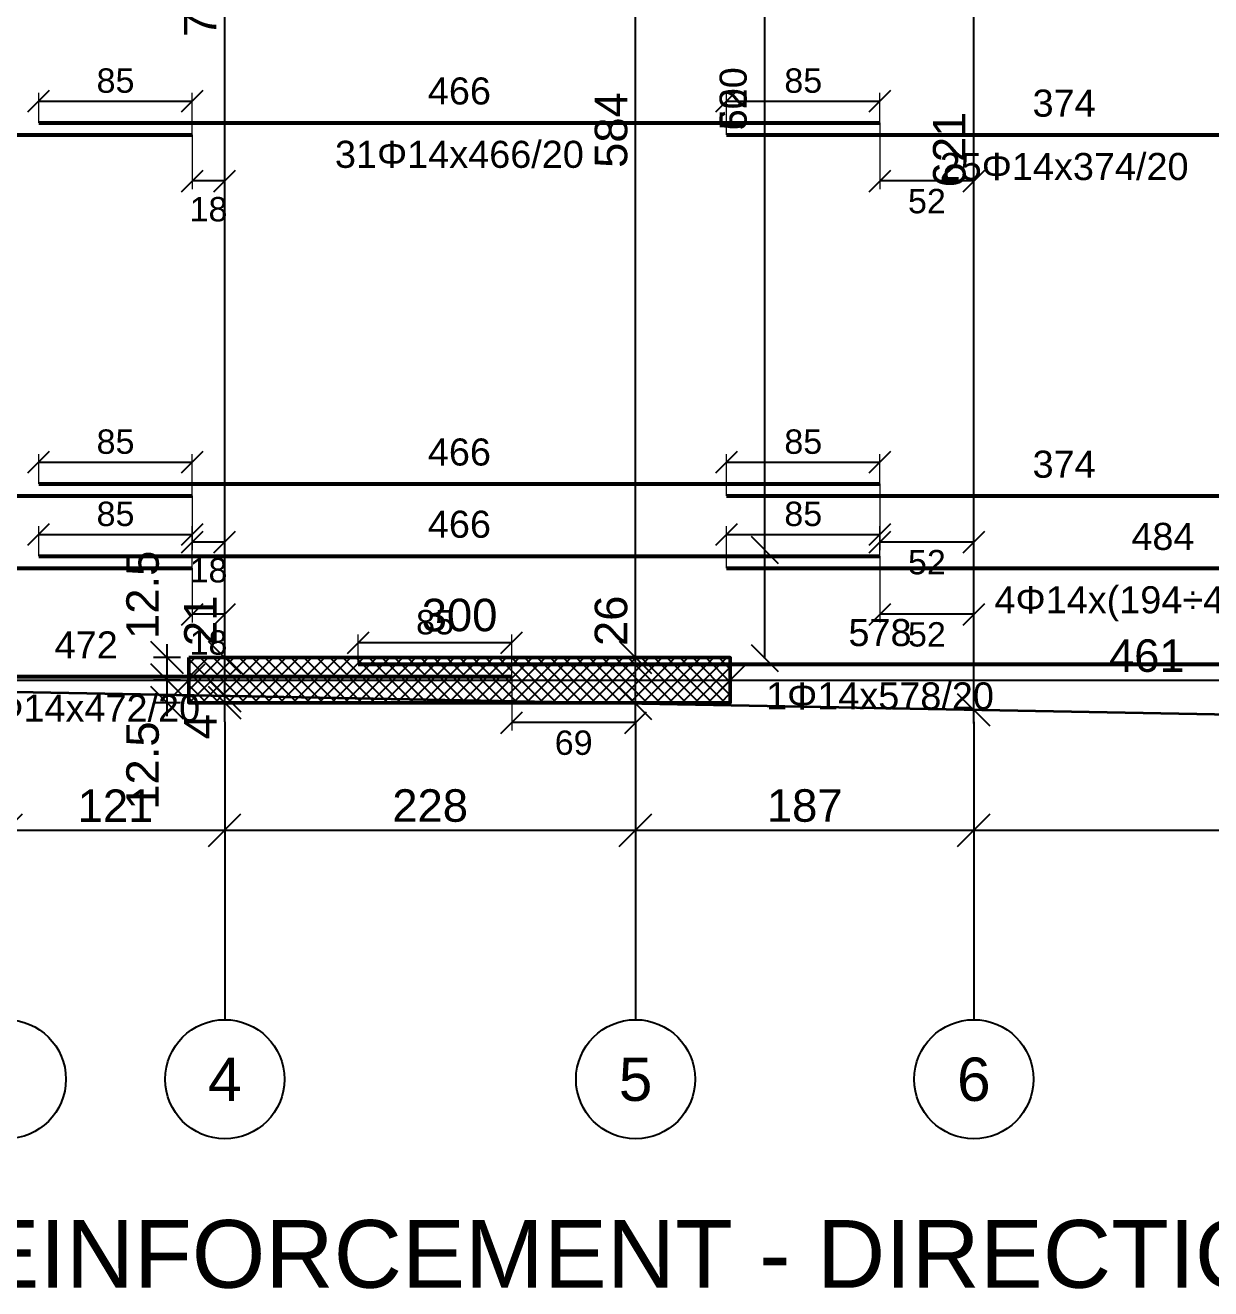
# Model space of a CAD drawing. Header units: millimetres. Extents: x -231 to 4719, y -2977 to 4533.
# Drawn here: x 490 to 1147, y -2977 to -2277 of the extents above; entities that cross this region are included whole.
import ezdxf
from ezdxf.enums import TextEntityAlignment as Align

# ---------------------------------------------------------------- set-up
doc = ezdxf.new("R2010")
doc.units = ezdxf.units.MM
for name, color, linetype in [('FW_AXIS', 7, 'Continuous'), ('FW_DIM', 7, 'Continuous'), ('FW_WALL_HATCH', 8, 'Continuous'), ('REB_NOTES', 7, 'Continuous'), ('REB_TOP_MESH_X', 5, 'Continuous'), ('REB_TOP_MESH_X_AXDIM', 5, 'Continuous'), ('REB_TOP_MESH_X_LAP', 5, 'Continuous'), ('REB_TOP_MESH_X_RANGE', 5, 'Continuous'), ('REB_TOP_MESH_X_TEXT', 5, 'Continuous')]:
    doc.layers.add(name, color=color, linetype=linetype)
doc.layers.add('SLAB', color=3, linetype='Continuous', lineweight=35)
doc.layers.add('WALL', color=1, linetype='Continuous', lineweight=50)
doc.styles.add('REBAR_TXT', font='arial.ttf')
doc.styles.get("Standard").update_dxf_attribs({"font": 'arial.ttf'})
doc.dimstyles.new('FW_DIM', dxfattribs={"dimtxt": 18, "dimasz": 9, "dimexe": 7.5, "dimexo": 4.5, "dimgap": 4.5, "dimtad": 1, "dimdec": 0, "dimtxsty": 'Standard', "dimtsz": 9, "dimcen": 2.5, "dimdle": 7.5, "dimclrd": 256, "dimclre": 256, "dimclrt": 7, "dimazin": 3, "dimtfac": 1, "dimtmove": 2, "dimatfit": 3})
doc.dimstyles.new('REBAR LAP', dxfattribs={"dimtxt": 13.5, "dimasz": 2.5, "dimexe": 4.5, "dimexo": 0, "dimgap": 4.5, "dimtad": 1, "dimdec": 0, "dimtxsty": 'Standard', "dimtsz": 6, "dimcen": 2.5, "dimclrd": 6, "dimclre": 6, "dimclrt": 7, "dimazin": 3, "dimtfac": 1, "dimtmove": 2, "dimatfit": 3, "dimlwd": 25, "dimlwe": 18})
doc.dimstyles.new('REBAR M-200', dxfattribs={"dimtxt": 15, "dimasz": 15, "dimexe": 25, "dimexo": 12.5, "dimgap": 10, "dimtad": 1, "dimdec": 0, "dimtxsty": 'Standard', "dimblk": 'NONE', "dimcen": 50, "dimse1": 1, "dimse2": 1, "dimclrd": 6, "dimclre": 6, "dimclrt": 7, "dimazin": 3, "dimtfac": 1, "dimtmove": 2, "dimatfit": 3, "dimldrblk": 'NONE', "dimlwd": 53})
doc.dimstyles.new('REBAR RANGE', dxfattribs={"dimtxt": 15, "dimasz": 2.5, "dimexe": 0, "dimexo": 0, "dimgap": 10, "dimtad": 1, "dimdec": 0, "dimtxsty": 'Standard', "dimtsz": 7.5, "dimcen": 2.5, "dimse1": 1, "dimse2": 1, "dimclrd": 6, "dimclre": 6, "dimclrt": 7, "dimazin": 3, "dimtfac": 1, "dimtmove": 2, "dimatfit": 3, "dimlwd": 25})

# ---------------------------------------------------------------- blocks, each defined once
blk = doc.blocks.new('*D647')
at = {"color": 6, "lineweight": 53}
blk.add_line((5, -2337.62), (582.5, -2337.62), dxfattribs=at)
at = {"layer": 'Defpoints'}
for p in [(5, -2337.62), (5, -2337.62), (582.5, -2337.62)]:
    blk.add_point(p, dxfattribs=at)
at = {"layer": 'REB_TOP_MESH_X', "color": 7, "insert": (293.75, -2320.12), "char_height": 15, "attachment_point": 5}
blk.add_mtext('578', dxfattribs=at)
blk = doc.blocks.new('_NONE')
blk = doc.blocks.new('*D648')
at = {"color": 6, "lineweight": 53}
blk.add_line((497.5, -2330.87), (963.5, -2330.87), dxfattribs=at)
at = {"layer": 'Defpoints'}
for p in [(497.5, -2330.87), (497.5, -2330.87), (963.5, -2330.87)]:
    blk.add_point(p, dxfattribs=at)
at = {"layer": 'REB_TOP_MESH_X', "color": 7, "insert": (730.5, -2313.37), "char_height": 15, "attachment_point": 5}
blk.add_mtext('466', dxfattribs=at)
blk = doc.blocks.new('*D649')
at = {"color": 6, "lineweight": 53}
blk.add_line((878.5, -2337.62), (1252.5, -2337.62), dxfattribs=at)
at = {"layer": 'Defpoints'}
for p in [(878.5, -2337.62), (878.5, -2337.62), (1252.5, -2337.62)]:
    blk.add_point(p, dxfattribs=at)
at = {"layer": 'REB_TOP_MESH_X', "color": 7, "insert": (1065.5, -2320.12), "char_height": 15, "attachment_point": 5}
blk.add_mtext('374', dxfattribs=at)
blk = doc.blocks.new('_OBLIQUE')
at = {"color": 0, "linetype": 'BYBLOCK'}
blk.add_line((-0.5, -0.5), (0.5, 0.5), dxfattribs=at)
blk = doc.blocks.new('*D651')
at = {"color": 6, "lineweight": 18}
for p, q in [((497.5, -2330.87), (497.5, -2314.37)), ((582.5, -2337.62), (582.5, -2314.37))]:
    blk.add_line(p, q, dxfattribs=at)
at = {"color": 6, "lineweight": 25}
blk.add_line((497.5, -2318.87), (582.5, -2318.87), dxfattribs=at)
at = {"layer": 'Defpoints'}
for p in [(497.5, -2318.87), (497.5, -2330.87), (582.5, -2337.62)]:
    blk.add_point(p, dxfattribs=at)
at = {"layer": 'REB_TOP_MESH_X_LAP', "color": 6, "xscale": 12, "yscale": 12}
for p in [(497.5, -2318.87), (582.5, -2318.87)]:
    blk.add_blockref('_OBLIQUE', p, dxfattribs=at)
at = {"layer": 'REB_TOP_MESH_X_LAP', "color": 7, "insert": (540, -2307.62), "char_height": 13.5, "attachment_point": 5}
blk.add_mtext('85', dxfattribs=at)
blk = doc.blocks.new('*D652')
at = {"color": 6, "lineweight": 18}
for p, q in [((582.5, -2337.62), (582.5, -2367.62)), ((600.53, -2337.62), (600.53, -2367.62))]:
    blk.add_line(p, q, dxfattribs=at)
at = {"color": 6, "lineweight": 25}
blk.add_line((600.53, -2363.12), (582.5, -2363.12), dxfattribs=at)
at = {"layer": 'Defpoints'}
for p in [(582.5, -2337.62), (600.53, -2337.62), (600.53, -2363.12)]:
    blk.add_point(p, dxfattribs=at)
at = {"layer": 'REB_TOP_MESH_X_AXDIM', "color": 6, "xscale": 12, "yscale": 12}
for p in [(582.5, -2363.12), (600.53, -2363.12)]:
    blk.add_blockref('_OBLIQUE', p, dxfattribs=at)
at = {"layer": 'REB_TOP_MESH_X_AXDIM', "color": 7, "insert": (591.51, -2378.87), "char_height": 13.5, "attachment_point": 5}
blk.add_mtext('18', dxfattribs=at)
blk = doc.blocks.new('*D653')
at = {"color": 6, "lineweight": 18}
for p, q in [((878.5, -2337.62), (878.5, -2314.37)), ((963.5, -2330.87), (963.5, -2314.37))]:
    blk.add_line(p, q, dxfattribs=at)
at = {"color": 6, "lineweight": 25}
blk.add_line((878.5, -2318.87), (963.5, -2318.87), dxfattribs=at)
at = {"layer": 'Defpoints'}
for p in [(878.5, -2318.87), (963.5, -2330.87), (878.5, -2337.62)]:
    blk.add_point(p, dxfattribs=at)
at = {"layer": 'REB_TOP_MESH_X_LAP', "color": 6, "xscale": 12, "yscale": 12}
for p in [(878.5, -2318.87), (963.5, -2318.87)]:
    blk.add_blockref('_OBLIQUE', p, dxfattribs=at)
at = {"layer": 'REB_TOP_MESH_X_LAP', "color": 7, "insert": (921, -2307.62), "char_height": 13.5, "attachment_point": 5}
blk.add_mtext('85', dxfattribs=at)
blk = doc.blocks.new('*D654')
at = {"color": 6, "lineweight": 18}
for p, q in [((963.5, -2330.87), (963.5, -2367.62)), ((1015.5, -2330.87), (1015.5, -2367.62))]:
    blk.add_line(p, q, dxfattribs=at)
at = {"color": 6, "lineweight": 25}
blk.add_line((1015.5, -2363.12), (963.5, -2363.12), dxfattribs=at)
at = {"layer": 'Defpoints'}
for p in [(963.5, -2330.87), (1015.5, -2330.87), (1015.5, -2363.12)]:
    blk.add_point(p, dxfattribs=at)
at = {"layer": 'REB_TOP_MESH_X_AXDIM', "color": 6, "xscale": 12, "yscale": 12}
for p in [(963.5, -2363.12), (1015.5, -2363.12)]:
    blk.add_blockref('_OBLIQUE', p, dxfattribs=at)
at = {"layer": 'REB_TOP_MESH_X_AXDIM', "color": 7, "insert": (989.5, -2374.37), "char_height": 13.5, "attachment_point": 5}
blk.add_mtext('52', dxfattribs=at)
blk = doc.blocks.new('*D683')
at = {"color": 6, "lineweight": 53}
blk.add_line((153, -2577.62), (582.5, -2577.62), dxfattribs=at)
at = {"layer": 'Defpoints'}
for p in [(153, -2577.62), (153, -2577.62), (582.5, -2577.62)]:
    blk.add_point(p, dxfattribs=at)
at = {"layer": 'REB_TOP_MESH_X', "color": 7, "insert": (367.75, -2560.12), "char_height": 15, "attachment_point": 5}
blk.add_mtext('430', dxfattribs=at)
blk = doc.blocks.new('*D684')
at = {"color": 6, "lineweight": 53}
blk.add_line((497.5, -2570.87), (963.5, -2570.87), dxfattribs=at)
at = {"layer": 'Defpoints'}
for p in [(497.5, -2570.87), (497.5, -2570.87), (963.5, -2570.87)]:
    blk.add_point(p, dxfattribs=at)
at = {"layer": 'REB_TOP_MESH_X', "color": 7, "insert": (730.5, -2553.37), "char_height": 15, "attachment_point": 5}
blk.add_mtext('466', dxfattribs=at)
blk = doc.blocks.new('*D685')
at = {"color": 6, "lineweight": 53}
blk.add_line((878.5, -2577.62), (1362, -2577.62), dxfattribs=at)
at = {"layer": 'Defpoints'}
for p in [(878.5, -2577.62), (878.5, -2577.62), (1362, -2577.62)]:
    blk.add_point(p, dxfattribs=at)
at = {"layer": 'REB_TOP_MESH_X', "color": 7, "insert": (1120.25, -2560.12), "char_height": 15, "attachment_point": 5}
blk.add_mtext('484', dxfattribs=at)
blk = doc.blocks.new('*D686')
at = {"color": 6, "lineweight": 18}
for p, q in [((497.5, -2570.87), (497.5, -2554.37)), ((582.5, -2577.62), (582.5, -2554.37))]:
    blk.add_line(p, q, dxfattribs=at)
at = {"color": 6, "lineweight": 25}
blk.add_line((497.5, -2558.87), (582.5, -2558.87), dxfattribs=at)
at = {"layer": 'Defpoints'}
for p in [(497.5, -2558.87), (497.5, -2570.87), (582.5, -2577.62)]:
    blk.add_point(p, dxfattribs=at)
at = {"layer": 'REB_TOP_MESH_X_LAP', "color": 6, "xscale": 12, "yscale": 12}
for p in [(497.5, -2558.87), (582.5, -2558.87)]:
    blk.add_blockref('_OBLIQUE', p, dxfattribs=at)
at = {"layer": 'REB_TOP_MESH_X_LAP', "color": 7, "insert": (540, -2547.62), "char_height": 13.5, "attachment_point": 5}
blk.add_mtext('85', dxfattribs=at)
blk = doc.blocks.new('*D687')
at = {"color": 6, "lineweight": 18}
for p, q in [((582.5, -2577.62), (582.5, -2607.62)), ((600.53, -2577.62), (600.53, -2607.62))]:
    blk.add_line(p, q, dxfattribs=at)
at = {"color": 6, "lineweight": 25}
blk.add_line((600.53, -2603.12), (582.5, -2603.12), dxfattribs=at)
at = {"layer": 'Defpoints'}
for p in [(582.5, -2577.62), (600.53, -2577.62), (600.53, -2603.12)]:
    blk.add_point(p, dxfattribs=at)
at = {"layer": 'REB_TOP_MESH_X_AXDIM', "color": 6, "xscale": 12, "yscale": 12}
for p in [(582.5, -2603.12), (600.53, -2603.12)]:
    blk.add_blockref('_OBLIQUE', p, dxfattribs=at)
at = {"layer": 'REB_TOP_MESH_X_AXDIM', "color": 7, "insert": (591.51, -2618.87), "char_height": 13.5, "attachment_point": 5}
blk.add_mtext('18', dxfattribs=at)
blk = doc.blocks.new('*D688')
at = {"color": 6, "lineweight": 18}
for p, q in [((878.5, -2577.62), (878.5, -2554.37)), ((963.5, -2570.87), (963.5, -2554.37))]:
    blk.add_line(p, q, dxfattribs=at)
at = {"color": 6, "lineweight": 25}
blk.add_line((878.5, -2558.87), (963.5, -2558.87), dxfattribs=at)
at = {"layer": 'Defpoints'}
for p in [(878.5, -2558.87), (963.5, -2570.87), (878.5, -2577.62)]:
    blk.add_point(p, dxfattribs=at)
at = {"layer": 'REB_TOP_MESH_X_LAP', "color": 6, "xscale": 12, "yscale": 12}
for p in [(878.5, -2558.87), (963.5, -2558.87)]:
    blk.add_blockref('_OBLIQUE', p, dxfattribs=at)
at = {"layer": 'REB_TOP_MESH_X_LAP', "color": 7, "insert": (921, -2547.62), "char_height": 13.5, "attachment_point": 5}
blk.add_mtext('85', dxfattribs=at)
blk = doc.blocks.new('*D689')
at = {"color": 6, "lineweight": 18}
for p, q in [((963.5, -2570.87), (963.5, -2607.62)), ((1015.5, -2570.87), (1015.5, -2607.62))]:
    blk.add_line(p, q, dxfattribs=at)
at = {"color": 6, "lineweight": 25}
blk.add_line((1015.5, -2603.12), (963.5, -2603.12), dxfattribs=at)
at = {"layer": 'Defpoints'}
for p in [(963.5, -2570.87), (1015.5, -2570.87), (1015.5, -2603.12)]:
    blk.add_point(p, dxfattribs=at)
at = {"layer": 'REB_TOP_MESH_X_AXDIM', "color": 6, "xscale": 12, "yscale": 12}
for p in [(963.5, -2603.12), (1015.5, -2603.12)]:
    blk.add_blockref('_OBLIQUE', p, dxfattribs=at)
at = {"layer": 'REB_TOP_MESH_X_AXDIM', "color": 7, "insert": (989.5, -2614.37), "char_height": 13.5, "attachment_point": 5}
blk.add_mtext('52', dxfattribs=at)
blk = doc.blocks.new('*D704')
at = {"color": 6, "lineweight": 53}
blk.add_line((153, -2537.62), (582.5, -2537.62), dxfattribs=at)
at = {"layer": 'Defpoints'}
for p in [(153, -2537.62), (153, -2537.62), (582.5, -2537.62)]:
    blk.add_point(p, dxfattribs=at)
at = {"layer": 'REB_TOP_MESH_X', "color": 7, "insert": (367.75, -2520.12), "char_height": 15, "attachment_point": 5}
blk.add_mtext('430', dxfattribs=at)
blk = doc.blocks.new('*D705')
at = {"color": 6, "lineweight": 53}
blk.add_line((497.5, -2530.87), (963.5, -2530.87), dxfattribs=at)
at = {"layer": 'Defpoints'}
for p in [(497.5, -2530.87), (497.5, -2530.87), (963.5, -2530.87)]:
    blk.add_point(p, dxfattribs=at)
at = {"layer": 'REB_TOP_MESH_X', "color": 7, "insert": (730.5, -2513.37), "char_height": 15, "attachment_point": 5}
blk.add_mtext('466', dxfattribs=at)
blk = doc.blocks.new('*D706')
at = {"color": 6, "lineweight": 53}
blk.add_line((878.5, -2537.62), (1252.5, -2537.62), dxfattribs=at)
at = {"layer": 'Defpoints'}
for p in [(878.5, -2537.62), (878.5, -2537.62), (1252.5, -2537.62)]:
    blk.add_point(p, dxfattribs=at)
at = {"layer": 'REB_TOP_MESH_X', "color": 7, "insert": (1065.5, -2520.12), "char_height": 15, "attachment_point": 5}
blk.add_mtext('374', dxfattribs=at)
blk = doc.blocks.new('*D708')
at = {"color": 6, "lineweight": 18}
for p, q in [((497.5, -2530.87), (497.5, -2514.37)), ((582.5, -2537.62), (582.5, -2514.37))]:
    blk.add_line(p, q, dxfattribs=at)
at = {"color": 6, "lineweight": 25}
blk.add_line((497.5, -2518.87), (582.5, -2518.87), dxfattribs=at)
at = {"layer": 'Defpoints'}
for p in [(497.5, -2518.87), (497.5, -2530.87), (582.5, -2537.62)]:
    blk.add_point(p, dxfattribs=at)
at = {"layer": 'REB_TOP_MESH_X_LAP', "color": 6, "xscale": 12, "yscale": 12}
for p in [(497.5, -2518.87), (582.5, -2518.87)]:
    blk.add_blockref('_OBLIQUE', p, dxfattribs=at)
at = {"layer": 'REB_TOP_MESH_X_LAP', "color": 7, "insert": (540, -2507.62), "char_height": 13.5, "attachment_point": 5}
blk.add_mtext('85', dxfattribs=at)
blk = doc.blocks.new('*D709')
at = {"color": 6, "lineweight": 18}
for p, q in [((582.5, -2537.62), (582.5, -2567.62)), ((600.53, -2537.62), (600.53, -2567.62))]:
    blk.add_line(p, q, dxfattribs=at)
at = {"color": 6, "lineweight": 25}
blk.add_line((600.53, -2563.12), (582.5, -2563.12), dxfattribs=at)
at = {"layer": 'Defpoints'}
for p in [(582.5, -2537.62), (600.53, -2537.62), (600.53, -2563.12)]:
    blk.add_point(p, dxfattribs=at)
at = {"layer": 'REB_TOP_MESH_X_AXDIM', "color": 6, "xscale": 12, "yscale": 12}
for p in [(582.5, -2563.12), (600.53, -2563.12)]:
    blk.add_blockref('_OBLIQUE', p, dxfattribs=at)
at = {"layer": 'REB_TOP_MESH_X_AXDIM', "color": 7, "insert": (591.51, -2578.87), "char_height": 13.5, "attachment_point": 5}
blk.add_mtext('18', dxfattribs=at)
blk = doc.blocks.new('*D710')
at = {"color": 6, "lineweight": 18}
for p, q in [((878.5, -2537.62), (878.5, -2514.37)), ((963.5, -2530.87), (963.5, -2514.37))]:
    blk.add_line(p, q, dxfattribs=at)
at = {"color": 6, "lineweight": 25}
blk.add_line((878.5, -2518.87), (963.5, -2518.87), dxfattribs=at)
at = {"layer": 'Defpoints'}
for p in [(878.5, -2518.87), (963.5, -2530.87), (878.5, -2537.62)]:
    blk.add_point(p, dxfattribs=at)
at = {"layer": 'REB_TOP_MESH_X_LAP', "color": 6, "xscale": 12, "yscale": 12}
for p in [(878.5, -2518.87), (963.5, -2518.87)]:
    blk.add_blockref('_OBLIQUE', p, dxfattribs=at)
at = {"layer": 'REB_TOP_MESH_X_LAP', "color": 7, "insert": (921, -2507.62), "char_height": 13.5, "attachment_point": 5}
blk.add_mtext('85', dxfattribs=at)
blk = doc.blocks.new('*D711')
at = {"color": 6, "lineweight": 18}
for p, q in [((963.5, -2530.87), (963.5, -2567.62)), ((1015.5, -2530.87), (1015.5, -2567.62))]:
    blk.add_line(p, q, dxfattribs=at)
at = {"color": 6, "lineweight": 25}
blk.add_line((1015.5, -2563.12), (963.5, -2563.12), dxfattribs=at)
at = {"layer": 'Defpoints'}
for p in [(963.5, -2530.87), (1015.5, -2530.87), (1015.5, -2563.12)]:
    blk.add_point(p, dxfattribs=at)
at = {"layer": 'REB_TOP_MESH_X_AXDIM', "color": 6, "xscale": 12, "yscale": 12}
for p in [(963.5, -2563.12), (1015.5, -2563.12)]:
    blk.add_blockref('_OBLIQUE', p, dxfattribs=at)
at = {"layer": 'REB_TOP_MESH_X_AXDIM', "color": 7, "insert": (989.5, -2574.37), "char_height": 13.5, "attachment_point": 5}
blk.add_mtext('52', dxfattribs=at)
blk = doc.blocks.new('*D714')
at = {"color": 6, "lineweight": 53}
blk.add_line((288, -2637.62), (759.5, -2637.62), dxfattribs=at)
at = {"layer": 'Defpoints'}
for p in [(288, -2637.62), (288, -2637.62), (759.5, -2637.62)]:
    blk.add_point(p, dxfattribs=at)
at = {"layer": 'REB_TOP_MESH_X', "color": 7, "insert": (523.75, -2620.12), "char_height": 15, "attachment_point": 5}
blk.add_mtext('472', dxfattribs=at)
blk = doc.blocks.new('*D715')
at = {"color": 6, "lineweight": 53}
blk.add_line((674.5, -2630.87), (1252.5, -2630.87), dxfattribs=at)
at = {"layer": 'Defpoints'}
for p in [(674.5, -2630.87), (674.5, -2630.87), (1252.5, -2630.87)]:
    blk.add_point(p, dxfattribs=at)
at = {"layer": 'REB_TOP_MESH_X', "color": 7, "insert": (963.5, -2613.37), "char_height": 15, "attachment_point": 5}
blk.add_mtext('578', dxfattribs=at)
blk = doc.blocks.new('*D717')
at = {"color": 6, "lineweight": 18}
for p, q in [((674.5, -2630.87), (674.5, -2614.37)), ((759.5, -2637.62), (759.5, -2614.37))]:
    blk.add_line(p, q, dxfattribs=at)
at = {"color": 6, "lineweight": 25}
blk.add_line((674.5, -2618.87), (759.5, -2618.87), dxfattribs=at)
at = {"layer": 'Defpoints'}
for p in [(674.5, -2618.87), (674.5, -2630.87), (759.5, -2637.62)]:
    blk.add_point(p, dxfattribs=at)
at = {"layer": 'REB_TOP_MESH_X_LAP', "color": 6, "xscale": 12, "yscale": 12}
for p in [(674.5, -2618.87), (759.5, -2618.87)]:
    blk.add_blockref('_OBLIQUE', p, dxfattribs=at)
at = {"layer": 'REB_TOP_MESH_X_LAP', "color": 7, "insert": (717, -2607.62), "char_height": 13.5, "attachment_point": 5}
blk.add_mtext('85', dxfattribs=at)
blk = doc.blocks.new('*D718')
at = {"color": 6, "lineweight": 18}
for p, q in [((759.5, -2637.62), (759.5, -2667.62)), ((828.11, -2637.62), (828.11, -2667.62))]:
    blk.add_line(p, q, dxfattribs=at)
at = {"color": 6, "lineweight": 25}
blk.add_line((828.11, -2663.12), (759.5, -2663.12), dxfattribs=at)
at = {"layer": 'Defpoints'}
for p in [(759.5, -2637.62), (828.11, -2637.62), (828.11, -2663.12)]:
    blk.add_point(p, dxfattribs=at)
at = {"layer": 'REB_TOP_MESH_X_AXDIM', "color": 6, "xscale": 12, "yscale": 12}
for p in [(759.5, -2663.12), (828.11, -2663.12)]:
    blk.add_blockref('_OBLIQUE', p, dxfattribs=at)
at = {"layer": 'REB_TOP_MESH_X_AXDIM', "color": 7, "insert": (793.81, -2674.37), "char_height": 13.5, "attachment_point": 5}
blk.add_mtext('69', dxfattribs=at)
blk = doc.blocks.new('*D722')
at = {"color": 6, "lineweight": 25}
blk.add_line((899.75, -2627.62), (899.75, -2007.62), dxfattribs=at)
at = {"layer": 'Defpoints'}
for p in [(899.75, -2007.62), (899.75, -2627.62), (899.75, -2627.62)]:
    blk.add_point(p, dxfattribs=at)
at = {"layer": 'REB_TOP_MESH_X_RANGE', "color": 6, "xscale": 15, "yscale": 15, "rotation": 90}
for p in [(899.75, -2007.62), (899.75, -2627.62)]:
    blk.add_blockref('_OBLIQUE', p, dxfattribs=at)
at = {"layer": 'REB_TOP_MESH_X_RANGE', "color": 7, "insert": (882.25, -2317.62), "char_height": 15, "attachment_point": 5, "rotation": 90}
blk.add_mtext('620', dxfattribs=at)
blk = doc.blocks.new('*D724')
at = {"color": 6, "lineweight": 25}
blk.add_line((899.75, -2567.62), (899.75, -2067.62), dxfattribs=at)
at = {"layer": 'Defpoints'}
for p in [(899.75, -2067.62), (899.75, -2567.62), (899.75, -2567.62)]:
    blk.add_point(p, dxfattribs=at)
at = {"layer": 'REB_TOP_MESH_X_RANGE', "color": 6, "xscale": 15, "yscale": 15, "rotation": 90}
for p in [(899.75, -2067.62), (899.75, -2567.62)]:
    blk.add_blockref('_OBLIQUE', p, dxfattribs=at)
at = {"layer": 'REB_TOP_MESH_X_RANGE', "color": 7, "insert": (882.25, -2317.62), "char_height": 15, "attachment_point": 5, "rotation": 90}
blk.add_mtext('500', dxfattribs=at)
blk = doc.blocks.new('*D740')
for p, q in [((568.59, -2659.68), (568.59, -2632.18)), ((576.09, -2639.68), (561.09, -2639.68)), ((576.09, -2652.18), (561.09, -2652.18))]:
    blk.add_line(p, q)
at = {"layer": 'Defpoints'}
for p in [(580.59, -2639.68), (568.59, -2652.18), (580.59, -2652.18)]:
    blk.add_point(p, dxfattribs=at)
at = {"layer": 'FW_DIM', "xscale": 18, "yscale": 18, "rotation": 90}
for p in [(568.59, -2639.68), (568.59, -2652.18)]:
    blk.add_blockref('_OBLIQUE', p, dxfattribs=at)
at = {"layer": 'FW_DIM', "color": 7, "insert": (555.09, -2686.98), "char_height": 18, "attachment_point": 5, "rotation": 90}
blk.add_mtext('12.5', dxfattribs=at)
blk = doc.blocks.new('*D741')
for p, q in [((568.59, -2647.18), (568.59, -2619.68)), ((576.09, -2627.18), (561.09, -2627.18)), ((576.09, -2639.68), (561.09, -2639.68))]:
    blk.add_line(p, q)
at = {"layer": 'Defpoints'}
for p in [(580.59, -2627.18), (568.59, -2639.68), (580.59, -2639.68)]:
    blk.add_point(p, dxfattribs=at)
at = {"layer": 'FW_DIM', "xscale": 18, "yscale": 18, "rotation": 90}
for p in [(568.59, -2627.18), (568.59, -2639.68)]:
    blk.add_blockref('_OBLIQUE', p, dxfattribs=at)
at = {"layer": 'FW_DIM', "color": 7, "insert": (555.09, -2592.38), "char_height": 18, "attachment_point": 5, "rotation": 90}
blk.add_mtext('12.5', dxfattribs=at)
blk = doc.blocks.new('*D779')
for p, q in [((172, -2635.18), (172, -2632.18)), ((580.59, -2635.18), (580.59, -2632.18)), ((164.5, -2639.68), (588.09, -2639.68))]:
    blk.add_line(p, q)
at = {"layer": 'Defpoints'}
for p in [(172, -2639.68), (172, -2639.68), (580.59, -2639.68)]:
    blk.add_point(p, dxfattribs=at)
at = {"layer": 'FW_DIM', "xscale": 18, "yscale": 18}
for p in [(172, -2639.68), (580.59, -2639.68)]:
    blk.add_blockref('_OBLIQUE', p, dxfattribs=at)
at = {"layer": 'FW_DIM', "color": 7, "insert": (376.3, -2626.18), "char_height": 18, "attachment_point": 5}
blk.add_mtext('409', dxfattribs=at)
blk = doc.blocks.new('*D780')
for p, q in [((580.59, -2635.18), (580.59, -2632.18)), ((880.59, -2635.18), (880.59, -2632.18)), ((573.09, -2639.68), (888.09, -2639.68))]:
    blk.add_line(p, q)
at = {"layer": 'Defpoints'}
for p in [(580.59, -2639.68), (580.59, -2639.68), (880.59, -2639.68)]:
    blk.add_point(p, dxfattribs=at)
at = {"layer": 'FW_DIM', "xscale": 18, "yscale": 18}
for p in [(580.59, -2639.68), (880.59, -2639.68)]:
    blk.add_blockref('_OBLIQUE', p, dxfattribs=at)
at = {"layer": 'FW_DIM', "color": 7, "insert": (730.59, -2603.68), "char_height": 18, "attachment_point": 5}
blk.add_mtext('300', dxfattribs=at)
blk = doc.blocks.new('*D781')
for p, q in [((880.59, -2635.18), (880.59, -2632.18)), ((1342, -2635.18), (1342, -2632.18)), ((873.09, -2639.68), (1349.5, -2639.68))]:
    blk.add_line(p, q)
at = {"layer": 'Defpoints'}
for p in [(880.59, -2639.68), (880.59, -2639.68), (1342, -2639.68)]:
    blk.add_point(p, dxfattribs=at)
at = {"layer": 'FW_DIM', "xscale": 18, "yscale": 18}
for p in [(880.59, -2639.68), (1342, -2639.68)]:
    blk.add_blockref('_OBLIQUE', p, dxfattribs=at)
at = {"layer": 'FW_DIM', "color": 7, "insert": (1111.3, -2626.18), "char_height": 18, "attachment_point": 5}
blk.add_mtext('461', dxfattribs=at)
blk = doc.blocks.new('*D822')
for p, q in [((600.53, -2659.68), (600.53, -2640.95)), ((596.03, -2648.45), (593.03, -2648.45)), ((596.03, -2652.18), (593.03, -2652.18))]:
    blk.add_line(p, q)
at = {"layer": 'Defpoints'}
for p in [(600.53, -2648.45), (600.53, -2652.18), (600.53, -2652.18)]:
    blk.add_point(p, dxfattribs=at)
at = {"layer": 'FW_DIM', "xscale": 18, "yscale": 18, "rotation": 90}
for p in [(600.53, -2648.45), (600.53, -2652.18)]:
    blk.add_blockref('_OBLIQUE', p, dxfattribs=at)
at = {"layer": 'FW_DIM', "color": 7, "insert": (587.03, -2665.38), "char_height": 18, "attachment_point": 5, "rotation": 90}
blk.add_mtext('4', dxfattribs=at)
blk = doc.blocks.new('*D823')
for p, q in [((600.53, -2655.95), (600.53, -2619.68)), ((596.03, -2627.18), (593.03, -2627.18)), ((596.03, -2648.45), (593.03, -2648.45))]:
    blk.add_line(p, q)
at = {"layer": 'Defpoints'}
for p in [(600.53, -2627.18), (600.53, -2648.45), (600.53, -2648.45)]:
    blk.add_point(p, dxfattribs=at)
at = {"layer": 'FW_DIM', "xscale": 18, "yscale": 18, "rotation": 90}
for p in [(600.53, -2627.18), (600.53, -2648.45)]:
    blk.add_blockref('_OBLIQUE', p, dxfattribs=at)
at = {"layer": 'FW_DIM', "color": 7, "insert": (587.03, -2606.78), "char_height": 18, "attachment_point": 5, "rotation": 90}
blk.add_mtext('21', dxfattribs=at)
blk = doc.blocks.new('*D824')
for p, q in [((600.53, -2634.68), (600.53, -1890.17)), ((596.03, -1897.67), (593.03, -1897.67)), ((596.03, -2627.18), (593.03, -2627.18))]:
    blk.add_line(p, q)
at = {"layer": 'Defpoints'}
for p in [(600.53, -1897.67), (600.53, -2627.18), (600.53, -2627.18)]:
    blk.add_point(p, dxfattribs=at)
at = {"layer": 'FW_DIM', "xscale": 18, "yscale": 18, "rotation": 90}
for p in [(600.53, -1897.67), (600.53, -2627.18)]:
    blk.add_blockref('_OBLIQUE', p, dxfattribs=at)
at = {"layer": 'FW_DIM', "color": 7, "insert": (587.03, -2262.42), "char_height": 18, "attachment_point": 5, "rotation": 90}
blk.add_mtext('730', dxfattribs=at)
blk = doc.blocks.new('*D827')
for p, q in [((828.11, -2660.19), (828.11, -2619.68)), ((823.61, -2627.18), (820.61, -2627.18)), ((823.61, -2652.69), (820.61, -2652.69))]:
    blk.add_line(p, q)
at = {"layer": 'Defpoints'}
for p in [(828.11, -2627.18), (828.11, -2652.69), (828.11, -2652.69)]:
    blk.add_point(p, dxfattribs=at)
at = {"layer": 'FW_DIM', "xscale": 18, "yscale": 18, "rotation": 90}
for p in [(828.11, -2627.18), (828.11, -2652.69)]:
    blk.add_blockref('_OBLIQUE', p, dxfattribs=at)
at = {"layer": 'FW_DIM', "color": 7, "insert": (814.61, -2606.78), "char_height": 18, "attachment_point": 5, "rotation": 90}
blk.add_mtext('26', dxfattribs=at)
blk = doc.blocks.new('*D828')
for p, q in [((828.11, -2634.68), (828.11, -2035.19)), ((823.61, -2042.69), (820.61, -2042.69)), ((823.61, -2627.18), (820.61, -2627.18))]:
    blk.add_line(p, q)
at = {"layer": 'Defpoints'}
for p in [(828.11, -2042.69), (828.11, -2627.18), (828.11, -2627.18)]:
    blk.add_point(p, dxfattribs=at)
at = {"layer": 'FW_DIM', "xscale": 18, "yscale": 18, "rotation": 90}
for p in [(828.11, -2042.69), (828.11, -2627.18)]:
    blk.add_blockref('_OBLIQUE', p, dxfattribs=at)
at = {"layer": 'FW_DIM', "color": 7, "insert": (814.61, -2334.93), "char_height": 18, "attachment_point": 5, "rotation": 90}
blk.add_mtext('584', dxfattribs=at)
blk = doc.blocks.new('*D837')
for p, q in [((1015.5, -2663.67), (1015.5, -2027.71)), ((1011, -2035.21), (1008, -2035.21)), ((1011, -2656.17), (1008, -2656.17))]:
    blk.add_line(p, q)
at = {"layer": 'Defpoints'}
for p in [(1015.5, -2035.21), (1015.5, -2656.17), (1015.5, -2656.17)]:
    blk.add_point(p, dxfattribs=at)
at = {"layer": 'FW_DIM', "xscale": 18, "yscale": 18, "rotation": 90}
for p in [(1015.5, -2035.21), (1015.5, -2656.17)]:
    blk.add_blockref('_OBLIQUE', p, dxfattribs=at)
at = {"layer": 'FW_DIM', "color": 7, "insert": (1002, -2345.69), "char_height": 18, "attachment_point": 5, "rotation": 90}
blk.add_mtext('621', dxfattribs=at)
blk = doc.blocks.new('*D860')
for p, q in [((479.5, -2667.21), (479.5, -2730.21)), ((600.5, -2667.21), (600.5, -2730.21)), ((472, -2722.71), (608, -2722.71))]:
    blk.add_line(p, q)
at = {"layer": 'Defpoints'}
for p in [(479.5, -2662.71), (600.5, -2662.71), (479.5, -2722.71)]:
    blk.add_point(p, dxfattribs=at)
at = {"layer": 'FW_DIM', "xscale": 18, "yscale": 18}
for p in [(479.5, -2722.71), (600.5, -2722.71)]:
    blk.add_blockref('_OBLIQUE', p, dxfattribs=at)
at = {"layer": 'FW_DIM', "color": 7, "insert": (540, -2709.21), "char_height": 18, "attachment_point": 5}
blk.add_mtext('121', dxfattribs=at)
blk = doc.blocks.new('*D861')
for p, q in [((600.5, -2667.21), (600.5, -2730.21)), ((828.1, -2667.21), (828.1, -2730.21)), ((593, -2722.71), (835.6, -2722.71))]:
    blk.add_line(p, q)
at = {"layer": 'Defpoints'}
for p in [(600.5, -2662.71), (828.1, -2662.71), (600.5, -2722.71)]:
    blk.add_point(p, dxfattribs=at)
at = {"layer": 'FW_DIM', "xscale": 18, "yscale": 18}
for p in [(600.5, -2722.71), (828.1, -2722.71)]:
    blk.add_blockref('_OBLIQUE', p, dxfattribs=at)
at = {"layer": 'FW_DIM', "color": 7, "insert": (714.3, -2709.21), "char_height": 18, "attachment_point": 5}
blk.add_mtext('228', dxfattribs=at)
blk = doc.blocks.new('*D862')
for p, q in [((828.1, -2667.21), (828.1, -2730.21)), ((1015.5, -2667.21), (1015.5, -2730.21)), ((820.6, -2722.71), (1023, -2722.71))]:
    blk.add_line(p, q)
at = {"layer": 'Defpoints'}
for p in [(828.1, -2662.71), (1015.5, -2662.71), (828.1, -2722.71)]:
    blk.add_point(p, dxfattribs=at)
at = {"layer": 'FW_DIM', "xscale": 18, "yscale": 18}
for p in [(828.1, -2722.71), (1015.5, -2722.71)]:
    blk.add_blockref('_OBLIQUE', p, dxfattribs=at)
at = {"layer": 'FW_DIM', "color": 7, "insert": (921.8, -2709.21), "char_height": 18, "attachment_point": 5}
blk.add_mtext('187', dxfattribs=at)
blk = doc.blocks.new('*D863')
for p, q in [((1015.5, -2667.21), (1015.5, -2730.21)), ((1354.5, -2667.21), (1354.5, -2730.21)), ((1008, -2722.71), (1362, -2722.71))]:
    blk.add_line(p, q)
at = {"layer": 'Defpoints'}
for p in [(1015.5, -2662.71), (1354.5, -2662.71), (1015.5, -2722.71)]:
    blk.add_point(p, dxfattribs=at)
at = {"layer": 'FW_DIM', "xscale": 18, "yscale": 18}
for p in [(1015.5, -2722.71), (1354.5, -2722.71)]:
    blk.add_blockref('_OBLIQUE', p, dxfattribs=at)
at = {"layer": 'FW_DIM', "color": 7, "insert": (1185, -2709.21), "char_height": 18, "attachment_point": 5}
blk.add_mtext('339', dxfattribs=at)

msp = doc.modelspace()

# ---------------------------------------------------------------- hatches: boundary and pattern name
at = {"layer": 'FW_WALL_HATCH'}
h = msp.add_hatch(dxfattribs=at)
h.set_pattern_fill('ANSI37', scale=1.6)
h.paths.add_polyline_path([(580.59, -2652.18), (580.59, -2627.18), (880.59, -2627.18), (880.59, -2652.18), (580.59, -2652.18)])

# ---------------------------------------------------------------- linework, layer by layer
at = {"layer": 'FW_AXIS', "color": 8}
for p, q in [((600.53, -2662.71), (600.53, -1072.72)), ((828.11, -2662.71), (828.11, -1072.72)), ((1015.5, -2662.71), (1015.5, -1072.72)), ((0, -2639.68), (1569.04, -2639.68))]:
    msp.add_line(p, q, dxfattribs=at)
at = {"layer": 'FW_AXIS', "linetype": 'CONTINUOUS'}
for p, q in [((600.53, -2662.71), (600.53, -2827.71)), ((828.11, -2662.71), (828.11, -2827.71)), ((1015.5, -2662.71), (1015.5, -2827.71))]:
    msp.add_line(p, q, dxfattribs=at)
at = {"layer": 'FW_AXIS'}
for centre in [(479.51, -2860.71), (600.53, -2860.71), (828.11, -2860.71), (1015.5, -2860.71)]:
    msp.add_circle(centre, 33, dxfattribs=at)
at = {"layer": 'SLAB'}
msp.add_lwpolyline([(466.99, -1072.72), (1367, -1072.85), (1366.99, -1170.72), (1568.99, -1170.72), (1568.99, -1674.7), (1367, -1674.7), (1367, -2060.68), (1569.04, -2060.68), (1569.04, -2564.71), (1367, -2564.71), (1367, -2662.71), (147, -2640.01), (147, -2542.06), (0, -2542.06), (0, -1775.72), (202.2, -1775.72), (202.2, -1737.04), (354.91, -1480.07), (265.01, -1480.07), (265.01, -1170.83), (466.99, -1170.83), (466.99, -1072.72)], dxfattribs=at)
at = {"layer": 'WALL'}
msp.add_lwpolyline([(580.59, -2627.18), (880.59, -2627.18), (880.59, -2652.18), (580.59, -2652.18)], close=True, dxfattribs=at)

# ---------------------------------------------------------------- texts
at = {"layer": 'FW_AXIS', "color": 7, "style": 'REBAR_TXT'}
for s, p in [('6', (1015.5, -2860.71)), ('4', (600.53, -2860.71)), ('5', (828.11, -2860.71))]:
    msp.add_text(s, height=24, dxfattribs=at).set_placement(p, align=Align.MIDDLE_CENTER)
at = {"layer": 'REB_NOTES', "color": 7, "style": 'REBAR_TXT'}
msp.add_text('TOP REINFORCEMENT - DIRECTION X', height=37.5, dxfattribs=at).set_placement((784.52, -2938.71), align=Align.TOP_CENTER)
at = {"layer": 'REB_TOP_MESH_X_TEXT', "color": 7, "style": 'REBAR_TXT'}
for s, p in [('31Φ14x466/20', (730.5, -2340.87)), ('25Φ14x374/20', (1065.5, -2347.62)), ('4Φ14x(194÷484)/20', (1120.25, -2587.62)), ('1Φ14x578/20', (963.5, -2640.87)), ('1Φ14x472/20', (523.75, -2647.62))]:
    msp.add_text(s, height=15, dxfattribs=at).set_placement(p, align=Align.TOP_CENTER)

# ---------------------------------------------------------------- dimensions: what is measured, and where the dimension line sits
at = {"layer": 'FW_DIM'}
for base, p1, p2, text, picture, middle in [((600.53, -2627.18), (600.53, -2627.18), (600.53, -1897.67), '730', '*D824', (587.03, -2262.42)), ((1015.5, -2656.17), (1015.5, -2656.17), (1015.5, -2035.21), '621', '*D837', (1002, -2345.69)), ((828.11, -2627.18), (828.11, -2627.18), (828.11, -2042.69), '584', '*D828', (814.61, -2334.93)), ((568.59, -2639.68), (580.59, -2639.68), (580.59, -2627.18), '12.5', '*D741', (555.09, -2592.38)), ((600.53, -2648.45), (600.53, -2648.45), (600.53, -2627.18), '21', '*D823', (587.03, -2606.78)), ((828.11, -2652.69), (828.11, -2652.69), (828.11, -2627.18), '26', '*D827', (814.61, -2606.78)), ((568.59, -2652.18), (580.59, -2652.18), (580.59, -2639.68), '12.5', '*D740', (555.09, -2686.98)), ((600.53, -2652.18), (600.53, -2652.18), (600.53, -2648.45), '4', '*D822', (587.03, -2665.38))]:
    dim = msp.add_linear_dim(base=base, p1=p1, p2=p2, angle=90, text=text, dimstyle='FW_DIM', override={"dimtmove": 2}, dxfattribs=at)
    dim.commit()
    dim.dimension.update_dxf_attribs({"geometry": picture, "text_midpoint": middle, "dimtype": 160})
for base, p1, p2, text, picture, middle in [((580.59, -2639.68), (580.59, -2639.68), (880.59, -2639.68), '300', '*D780', (730.59, -2603.68)), ((172, -2639.68), (172, -2639.68), (580.59, -2639.68), '409', '*D779', (376.3, -2626.18)), ((880.59, -2639.68), (880.59, -2639.68), (1342, -2639.68), '461', '*D781', (1111.3, -2626.18))]:
    dim = msp.add_linear_dim(base=base, p1=p1, p2=p2, text=text, dimstyle='FW_DIM', override={"dimtmove": 2}, dxfattribs=at)
    dim.commit()
    dim.dimension.update_dxf_attribs({"geometry": picture, "text_midpoint": middle, "dimtype": 160})
for base, p1, p2, picture, middle in [((479.5, -2722.71), (479.5, -2662.71), (600.5, -2662.71), '*D860', (540, -2709.21)), ((600.5, -2722.71), (600.5, -2662.71), (828.1, -2662.71), '*D861', (714.3, -2709.21)), ((828.1, -2722.71), (828.1, -2662.71), (1015.5, -2662.71), '*D862', (921.8, -2709.21)), ((1015.5, -2722.71), (1015.5, -2662.71), (1354.5, -2662.71), '*D863', (1185, -2709.21))]:
    dim = msp.add_linear_dim(base=base, p1=p1, p2=p2, dimstyle='FW_DIM', dxfattribs=at)
    dim.commit()
    dim.dimension.update_dxf_attribs({"geometry": picture, "text_midpoint": middle})
at = {"layer": 'REB_TOP_MESH_X'}
for base, p1, p2, picture, middle in [((497.5, -2330.87), (497.5, -2330.87), (963.5, -2330.87), '*D648', (730.5, -2313.37)), ((5, -2337.62094326), (5, -2337.62094326), (582.5, -2337.62094326), '*D647', (293.75, -2320.12094326)), ((878.5, -2337.62), (878.5, -2337.62), (1252.5, -2337.62), '*D649', (1065.5, -2320.12)), ((497.5, -2530.87), (497.5, -2530.87), (963.5, -2530.87), '*D705', (730.5, -2513.37)), ((153, -2537.62094326), (153, -2537.62094326), (582.5, -2537.62094326), '*D704', (367.75, -2520.12094326)), ((878.5, -2537.62), (878.5, -2537.62), (1252.5, -2537.62), '*D706', (1065.5, -2520.12)), ((497.5, -2570.87), (497.5, -2570.87), (963.5, -2570.87), '*D684', (730.5, -2553.37)), ((153, -2577.62094326), (153, -2577.62094326), (582.5, -2577.62094326), '*D683', (367.75, -2560.12094326)), ((878.5, -2577.62094326), (878.5, -2577.62094326), (1362, -2577.62094326), '*D685', (1120.25, -2560.12094326)), ((288, -2637.62094326), (288, -2637.62094326), (759.5, -2637.62094326), '*D714', (523.75, -2620.12094326)), ((674.5, -2630.87), (674.5, -2630.87), (1252.5, -2630.87), '*D715', (963.5, -2613.37))]:
    dim = msp.add_linear_dim(base=base, p1=p1, p2=p2, dimstyle='REBAR M-200', dxfattribs=at)
    dim.commit()
    dim.dimension.update_dxf_attribs({"geometry": picture, "text_midpoint": middle})
at = {"layer": 'REB_TOP_MESH_X_AXDIM'}
for base, p1, p2, picture, middle in [((1015.5, -2363.12), (1015.5, -2330.87), (963.5, -2330.87), '*D654', (989.5, -2374.37)), ((600.53, -2363.12), (600.53, -2337.62), (582.5, -2337.62), '*D652', (591.51, -2378.87)), ((1015.5, -2563.12), (1015.5, -2530.87), (963.5, -2530.87), '*D711', (989.5, -2574.37)), ((600.53, -2563.12), (600.53, -2537.62), (582.5, -2537.62), '*D709', (591.51, -2578.87)), ((1015.5, -2603.12), (1015.5, -2570.87), (963.5, -2570.87), '*D689', (989.5, -2614.37)), ((600.53, -2603.12), (600.53, -2577.62), (582.5, -2577.62), '*D687', (591.51, -2618.87)), ((828.11, -2663.12), (828.11, -2637.62), (759.5, -2637.62), '*D718', (793.81, -2674.37))]:
    dim = msp.add_linear_dim(base=base, p1=p1, p2=p2, dimstyle='REBAR LAP', dxfattribs=at)
    dim.commit()
    dim.dimension.update_dxf_attribs({"geometry": picture, "text_midpoint": middle})
at = {"layer": 'REB_TOP_MESH_X_LAP'}
for base, p1, p2, picture, middle in [((497.5, -2318.87), (497.5, -2330.87), (582.5, -2337.62), '*D651', (540, -2307.62)), ((878.5, -2318.87), (878.5, -2337.62), (963.5, -2330.87), '*D653', (921, -2307.62)), ((497.5, -2518.87), (497.5, -2530.87), (582.5, -2537.62), '*D708', (540, -2507.62)), ((878.5, -2518.87), (878.5, -2537.62), (963.5, -2530.87), '*D710', (921, -2507.62)), ((497.5, -2558.87), (497.5, -2570.87), (582.5, -2577.62), '*D686', (540, -2547.62)), ((878.5, -2558.87), (878.5, -2577.62), (963.5, -2570.87), '*D688', (921, -2547.62)), ((674.5, -2618.87), (674.5, -2630.87), (759.5, -2637.62), '*D717', (717, -2607.62))]:
    dim = msp.add_linear_dim(base=base, p1=p1, p2=p2, dimstyle='REBAR LAP', dxfattribs=at)
    dim.commit()
    dim.dimension.update_dxf_attribs({"geometry": picture, "text_midpoint": middle})
at = {"layer": 'REB_TOP_MESH_X_RANGE'}
for base, p1, p2, picture in [((899.75, -2627.62), (899.75, -2627.62), (899.75, -2007.62), '*D722'), ((899.75, -2567.62), (899.75, -2567.62), (899.75, -2067.62), '*D724')]:
    dim = msp.add_linear_dim(base=base, p1=p1, p2=p2, angle=90, dimstyle='REBAR RANGE', dxfattribs=at)
    dim.commit()
    dim.dimension.update_dxf_attribs({"geometry": picture, "text_midpoint": (882.25, -2317.62)})

doc.saveas('drawing.dxf')
